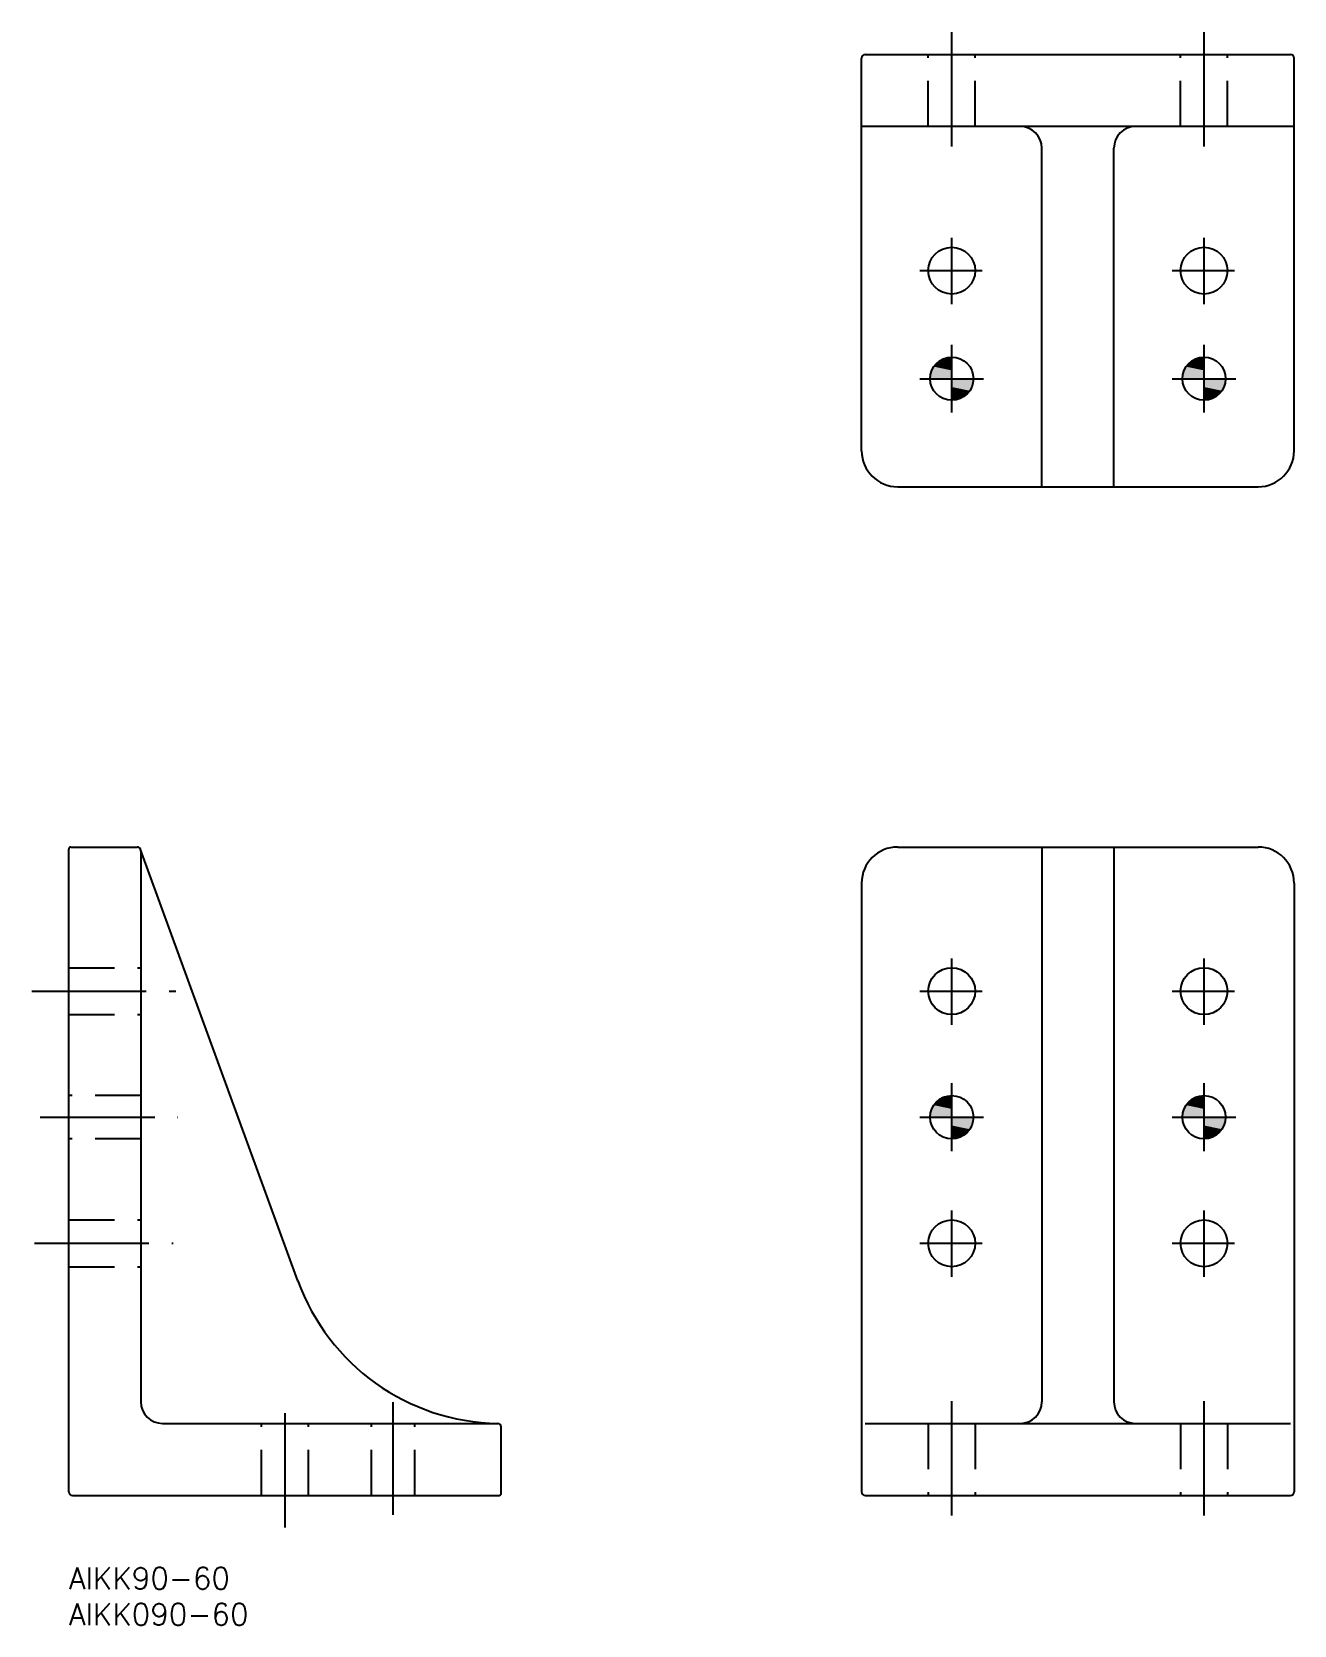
# Model space of a CAD drawing. Extents: x -5 to 170, y -8 to 213.
import ezdxf

# ---------------------------------------------------------------- set-up
doc = ezdxf.new("R2010")
doc.units = 0
doc.header["$LTSCALE"] = 0.5
doc.linetypes.add('CENTER', pattern=[50.8, 31.75, -6.35, 6.35, -6.35])
doc.linetypes.add('DASHED', pattern=[19.05, 12.7, -6.35])
for name, color, linetype in [('MSM_CENTER', 1, 'CENTER'), ('MSM_CONTINUOUS', 7, 'CONTINUOUS'), ('MSM_DASHED', 4, 'DASHED'), ('MSM_PART_NUMBER', 7, 'CONTINUOUS')]:
    doc.layers.add(name, color=color, linetype=linetype)
doc.styles.get("Standard").update_dxf_attribs({"font": 'txt.shx', "height": 3, "bigfont": 'bigfont.shx'})

# ---------------------------------------------------------------- blocks, each defined once
blk = doc.blocks.new('*U3')
at = {"layer": 'MSM_PART_NUMBER'}
blk.add_text('AIKK90-60', height=3, dxfattribs=at).set_placement((0, -3))
blk = doc.blocks.new('*U4')
at = {"layer": 'MSM_PART_NUMBER'}
blk.add_text('AIKK090-60', height=3, dxfattribs=at).set_placement((0, -8))
blk = doc.blocks.new('*U6')
at = {"layer": 'MSM_CONTINUOUS', "linetype": 'CONTINUOUS'}
for points in [[(120.01, 64.17), (119.73, 63.65), (122.5, 63.65)], [(120.38, 64.62), (120.01, 64.17), (122.5, 64.17)], [(120.83, 64.99), (120.38, 64.62), (122.5, 64.62)], [(121.35, 65.27), (120.83, 64.99), (122.5, 64.99)], [(121.91, 65.44), (121.35, 65.27), (122.5, 65.27)], [(122.5, 65.5), (121.91, 65.44), (122.5, 65.44)], [(119.56, 63.09), (119.5, 62.5), (122.5, 62.5)], [(119.73, 63.65), (119.56, 63.09), (122.5, 63.09)], [(122.5, 62.5), (122.5, 61.91), (125.44, 61.91)], [(122.5, 61.91), (122.5, 61.35), (125.27, 61.35)], [(122.5, 61.35), (122.5, 60.83), (124.99, 60.83)], [(122.5, 60.83), (122.5, 60.38), (124.62, 60.38)], [(122.5, 60.38), (122.5, 60.01), (124.17, 60.01)], [(122.5, 60.01), (122.5, 59.73), (123.65, 59.73)], [(122.5, 59.73), (122.5, 59.56), (123.09, 59.56)]]:
    blk.add_solid(points, dxfattribs=at)
at = {"layer": 'MSM_CONTINUOUS', "linetype": 'CONTINUOUS', "extrusion": (0, 0, -1)}
for points in [[(-120.01, 64.17), (-122.5, 64.17), (-122.5, 63.65)], [(-120.38, 64.62), (-122.5, 64.62), (-122.5, 64.17)], [(-120.83, 64.99), (-122.5, 64.99), (-122.5, 64.62)], [(-121.35, 65.27), (-122.5, 65.27), (-122.5, 64.99)], [(-121.91, 65.44), (-122.5, 65.44), (-122.5, 65.27)], [(-119.56, 63.09), (-122.5, 63.09), (-122.5, 62.5)], [(-119.73, 63.65), (-122.5, 63.65), (-122.5, 63.09)], [(-122.5, 62.5), (-125.5, 62.5), (-125.44, 61.91)], [(-122.5, 61.91), (-125.44, 61.91), (-125.27, 61.35)], [(-122.5, 61.35), (-125.27, 61.35), (-124.99, 60.83)], [(-122.5, 60.83), (-124.99, 60.83), (-124.62, 60.38)], [(-122.5, 60.38), (-124.62, 60.38), (-124.17, 60.01)], [(-122.5, 60.01), (-124.17, 60.01), (-123.65, 59.73)], [(-122.5, 59.73), (-123.65, 59.73), (-123.09, 59.56)], [(-122.5, 59.56), (-123.09, 59.56), (-122.5, 59.5)]]:
    blk.add_solid(points, dxfattribs=at)
blk = doc.blocks.new('*U7')
at = {"layer": 'MSM_CONTINUOUS', "linetype": 'CONTINUOUS'}
for points in [[(155.01, 64.17), (154.73, 63.65), (157.5, 63.65)], [(155.38, 64.62), (155.01, 64.17), (157.5, 64.17)], [(155.83, 64.99), (155.38, 64.62), (157.5, 64.62)], [(156.35, 65.27), (155.83, 64.99), (157.5, 64.99)], [(156.91, 65.44), (156.35, 65.27), (157.5, 65.27)], [(157.5, 65.5), (156.91, 65.44), (157.5, 65.44)], [(154.56, 63.09), (154.5, 62.5), (157.5, 62.5)], [(154.73, 63.65), (154.56, 63.09), (157.5, 63.09)], [(157.5, 62.5), (157.5, 61.91), (160.44, 61.91)], [(157.5, 61.91), (157.5, 61.35), (160.27, 61.35)], [(157.5, 61.35), (157.5, 60.83), (159.99, 60.83)], [(157.5, 60.83), (157.5, 60.38), (159.62, 60.38)], [(157.5, 60.38), (157.5, 60.01), (159.17, 60.01)], [(157.5, 60.01), (157.5, 59.73), (158.65, 59.73)], [(157.5, 59.73), (157.5, 59.56), (158.09, 59.56)]]:
    blk.add_solid(points, dxfattribs=at)
at = {"layer": 'MSM_CONTINUOUS', "linetype": 'CONTINUOUS', "extrusion": (0, 0, -1)}
for points in [[(-155.01, 64.17), (-157.5, 64.17), (-157.5, 63.65)], [(-155.38, 64.62), (-157.5, 64.62), (-157.5, 64.17)], [(-155.83, 64.99), (-157.5, 64.99), (-157.5, 64.62)], [(-156.35, 65.27), (-157.5, 65.27), (-157.5, 64.99)], [(-156.91, 65.44), (-157.5, 65.44), (-157.5, 65.27)], [(-154.56, 63.09), (-157.5, 63.09), (-157.5, 62.5)], [(-154.73, 63.65), (-157.5, 63.65), (-157.5, 63.09)], [(-157.5, 62.5), (-160.5, 62.5), (-160.44, 61.91)], [(-157.5, 61.91), (-160.44, 61.91), (-160.27, 61.35)], [(-157.5, 61.35), (-160.27, 61.35), (-159.99, 60.83)], [(-157.5, 60.83), (-159.99, 60.83), (-159.62, 60.38)], [(-157.5, 60.38), (-159.62, 60.38), (-159.17, 60.01)], [(-157.5, 60.01), (-159.17, 60.01), (-158.65, 59.73)], [(-157.5, 59.73), (-158.65, 59.73), (-158.09, 59.56)], [(-157.5, 59.56), (-158.09, 59.56), (-157.5, 59.5)]]:
    blk.add_solid(points, dxfattribs=at)
blk = doc.blocks.new('*U8')
at = {"layer": 'MSM_CONTINUOUS', "linetype": 'CONTINUOUS'}
for points in [[(119.73, 166.15), (119.56, 165.59), (122.5, 165.59)], [(120.01, 166.67), (119.73, 166.15), (122.5, 166.15)], [(120.38, 167.12), (120.01, 166.67), (122.5, 166.67)], [(120.83, 167.49), (120.38, 167.12), (122.5, 167.12)], [(121.35, 167.77), (120.83, 167.49), (122.5, 167.49)], [(121.91, 167.94), (121.35, 167.77), (122.5, 167.77)], [(122.5, 168), (121.91, 167.94), (122.5, 167.94)], [(119.56, 165.59), (119.5, 165), (122.5, 165)], [(122.5, 165), (122.5, 164.41), (125.44, 164.41)], [(122.5, 164.41), (122.5, 163.85), (125.27, 163.85)], [(122.5, 163.85), (122.5, 163.33), (124.99, 163.33)], [(122.5, 163.33), (122.5, 162.88), (124.62, 162.88)], [(122.5, 162.88), (122.5, 162.51), (124.17, 162.51)], [(122.5, 162.51), (122.5, 162.23), (123.65, 162.23)], [(122.5, 162.23), (122.5, 162.06), (123.09, 162.06)]]:
    blk.add_solid(points, dxfattribs=at)
at = {"layer": 'MSM_CONTINUOUS', "linetype": 'CONTINUOUS', "extrusion": (0, 0, -1)}
for points in [[(-119.73, 166.15), (-122.5, 166.15), (-122.5, 165.59)], [(-120.01, 166.67), (-122.5, 166.67), (-122.5, 166.15)], [(-120.38, 167.12), (-122.5, 167.12), (-122.5, 166.67)], [(-120.83, 167.49), (-122.5, 167.49), (-122.5, 167.12)], [(-121.35, 167.77), (-122.5, 167.77), (-122.5, 167.49)], [(-121.91, 167.94), (-122.5, 167.94), (-122.5, 167.77)], [(-119.56, 165.59), (-122.5, 165.59), (-122.5, 165)], [(-122.5, 165), (-125.5, 165), (-125.44, 164.41)], [(-122.5, 164.41), (-125.44, 164.41), (-125.27, 163.85)], [(-122.5, 163.85), (-125.27, 163.85), (-124.99, 163.33)], [(-122.5, 163.33), (-124.99, 163.33), (-124.62, 162.88)], [(-122.5, 162.88), (-124.62, 162.88), (-124.17, 162.51)], [(-122.5, 162.51), (-124.17, 162.51), (-123.65, 162.23)], [(-122.5, 162.23), (-123.65, 162.23), (-123.09, 162.06)], [(-122.5, 162.06), (-123.09, 162.06), (-122.5, 162)]]:
    blk.add_solid(points, dxfattribs=at)
blk = doc.blocks.new('*U9')
at = {"layer": 'MSM_CONTINUOUS', "linetype": 'CONTINUOUS'}
for points in [[(154.73, 166.15), (154.56, 165.59), (157.5, 165.59)], [(155.01, 166.67), (154.73, 166.15), (157.5, 166.15)], [(155.38, 167.12), (155.01, 166.67), (157.5, 166.67)], [(155.83, 167.49), (155.38, 167.12), (157.5, 167.12)], [(156.35, 167.77), (155.83, 167.49), (157.5, 167.49)], [(156.91, 167.94), (156.35, 167.77), (157.5, 167.77)], [(157.5, 168), (156.91, 167.94), (157.5, 167.94)], [(154.56, 165.59), (154.5, 165), (157.5, 165)], [(157.5, 165), (157.5, 164.41), (160.44, 164.41)], [(157.5, 164.41), (157.5, 163.85), (160.27, 163.85)], [(157.5, 163.85), (157.5, 163.33), (159.99, 163.33)], [(157.5, 163.33), (157.5, 162.88), (159.62, 162.88)], [(157.5, 162.88), (157.5, 162.51), (159.17, 162.51)], [(157.5, 162.51), (157.5, 162.23), (158.65, 162.23)], [(157.5, 162.23), (157.5, 162.06), (158.09, 162.06)]]:
    blk.add_solid(points, dxfattribs=at)
at = {"layer": 'MSM_CONTINUOUS', "linetype": 'CONTINUOUS', "extrusion": (0, 0, -1)}
for points in [[(-154.73, 166.15), (-157.5, 166.15), (-157.5, 165.59)], [(-155.01, 166.67), (-157.5, 166.67), (-157.5, 166.15)], [(-155.38, 167.12), (-157.5, 167.12), (-157.5, 166.67)], [(-155.83, 167.49), (-157.5, 167.49), (-157.5, 167.12)], [(-156.35, 167.77), (-157.5, 167.77), (-157.5, 167.49)], [(-156.91, 167.94), (-157.5, 167.94), (-157.5, 167.77)], [(-154.56, 165.59), (-157.5, 165.59), (-157.5, 165)], [(-157.5, 165), (-160.5, 165), (-160.44, 164.41)], [(-157.5, 164.41), (-160.44, 164.41), (-160.27, 163.85)], [(-157.5, 163.85), (-160.27, 163.85), (-159.99, 163.33)], [(-157.5, 163.33), (-159.99, 163.33), (-159.62, 162.88)], [(-157.5, 162.88), (-159.62, 162.88), (-159.17, 162.51)], [(-157.5, 162.51), (-159.17, 162.51), (-158.65, 162.23)], [(-157.5, 162.23), (-158.65, 162.23), (-158.09, 162.06)], [(-157.5, 162.06), (-158.09, 162.06), (-157.5, 162)]]:
    blk.add_solid(points, dxfattribs=at)

msp = doc.modelspace()

# ---------------------------------------------------------------- linework, layer by layer
at = {"layer": 'MSM_CENTER'}
for p, q in [((122.5, 197.23), (122.5, 213.14)), ((157.5, 197.23), (157.5, 213.14)), ((122.5, 175.34), (122.5, 184.54)), ((157.5, 175.34), (157.5, 184.54)), ((118.06, 180), (126.74, 180)), ((153.06, 180), (161.74, 180)), ((122.5, 160.3), (122.5, 169.7)), ((157.5, 160.3), (157.5, 169.7)), ((118.08, 165), (126.92, 165)), ((153.08, 165), (161.92, 165)), ((122.5, 75.34), (122.5, 84.54)), ((157.5, 75.34), (157.5, 84.54)), ((-5.12, 80), (14.85, 80)), ((118.06, 80), (126.74, 80)), ((153.06, 80), (161.74, 80)), ((122.5, 57.8), (122.5, 67.2)), ((157.5, 57.8), (157.5, 67.2)), ((-3.95, 62.5), (15.14, 62.5)), ((118.08, 62.5), (126.92, 62.5)), ((153.08, 62.5), (161.92, 62.5)), ((122.5, 40.34), (122.5, 49.54)), ((157.5, 40.34), (157.5, 49.54)), ((-4.75, 45), (14.48, 45)), ((118.06, 45), (126.74, 45)), ((153.06, 45), (161.74, 45)), ((30, 5.55), (30, 24.21)), ((45, 7.3), (45, 22.96)), ((122.5, 7.23), (122.5, 23.14)), ((157.5, 7.23), (157.5, 23.14))]:
    msp.add_line(p, q, dxfattribs=at)
at = {"layer": 'MSM_CONTINUOUS'}
for p, q in [((110, 155), (110, 209.5)), ((110.5, 210), (169.5, 210)), ((170, 155), (170, 209.5)), ((170, 200), (110, 200)), ((135, 150), (135, 197)), ((145, 150), (145, 197)), ((115, 150), (165, 150)), ((0, 10.5), (0, 99.7)), ((0.3, 100), (9.5, 100)), ((31.79, 39.79), (9.97, 99.67)), ((115, 100), (165, 100)), ((135, 100), (135, 23)), ((145, 100), (145, 23)), ((10, 99.5), (10, 23)), ((110, 95), (110, 10.5)), ((170, 95), (170, 10.5)), ((13, 20), (59.5, 20)), ((110.5, 20), (169.5, 20)), ((60, 10.3), (60, 19.5)), ((0.5, 10), (59.7, 10)), ((110.5, 10), (169.5, 10))]:
    msp.add_line(p, q, dxfattribs=at)
for centre, radius in [((122.5, 180), 3.25), ((157.5, 180), 3.25), ((122.5, 165), 3), ((157.5, 165), 3), ((122.5, 80), 3.25), ((157.5, 80), 3.25), ((122.5, 62.5), 3), ((157.5, 62.5), 3), ((122.5, 45), 3.25), ((157.5, 45), 3.25)]:
    msp.add_circle(centre, radius, dxfattribs=at)
for centre, radius, start, end in [((110.5, 209.5), 0.5, 90, 180), ((169.5, 209.5), 0.5, 0, 90), ((132, 197), 3, 0, 90), ((148, 197), 3, 90, 180), ((115, 155), 5, 180, 270), ((165, 155), 5, 270, 0), ((0.3, 99.7), 0.3, 90, 180), ((9.5, 99.5), 0.5, 0, 90), ((115, 95), 5, 90, 180), ((165, 95), 5, 0, 90), ((60, 50), 30, 199.8946, 269.0763), ((13, 23), 3, 180, 270), ((132, 23), 3, 270, 0), ((148, 23), 3, 180, 270), ((59.5, 19.5), 0.5, 0, 90), ((0.5, 10.5), 0.5, 180, 270), ((59.7, 10.3), 0.3, 270, 0), ((110.5, 10.5), 0.5, 180, 270), ((169.5, 10.5), 0.5, 270, 0)]:
    msp.add_arc(centre, radius, start, end, dxfattribs=at)
at = {"layer": 'MSM_DASHED'}
for p, q in [((119.25, 200), (119.25, 210)), ((125.75, 200), (125.75, 210)), ((154.25, 200), (154.25, 210)), ((160.75, 200), (160.75, 210)), ((0, 83.25), (10, 83.25)), ((0, 76.75), (10, 76.75)), ((10, 65.5), (0, 65.5)), ((10, 59.5), (0, 59.5)), ((0, 48.25), (10, 48.25)), ((0, 41.75), (10, 41.75)), ((26.75, 10), (26.75, 20)), ((33.25, 10), (33.25, 20)), ((42, 10), (42, 20)), ((48, 10), (48, 20)), ((119.25, 20), (119.25, 10)), ((125.75, 20), (125.75, 10)), ((154.25, 20), (154.25, 10)), ((160.75, 20), (160.75, 10))]:
    msp.add_line(p, q, dxfattribs=at)

# ---------------------------------------------------------------- block references
at = {"layer": 'MSM_CONTINUOUS', "linetype": 'CONTINUOUS'}
for name in ['*U8', '*U9', '*U6', '*U7']:
    msp.add_blockref(name, (0, 0), dxfattribs=at)
at = {"layer": 'MSM_CONTINUOUS'}
for name in ['*U3', '*U4']:
    msp.add_blockref(name, (0, 0), dxfattribs=at)

doc.saveas('drawing.dxf')
